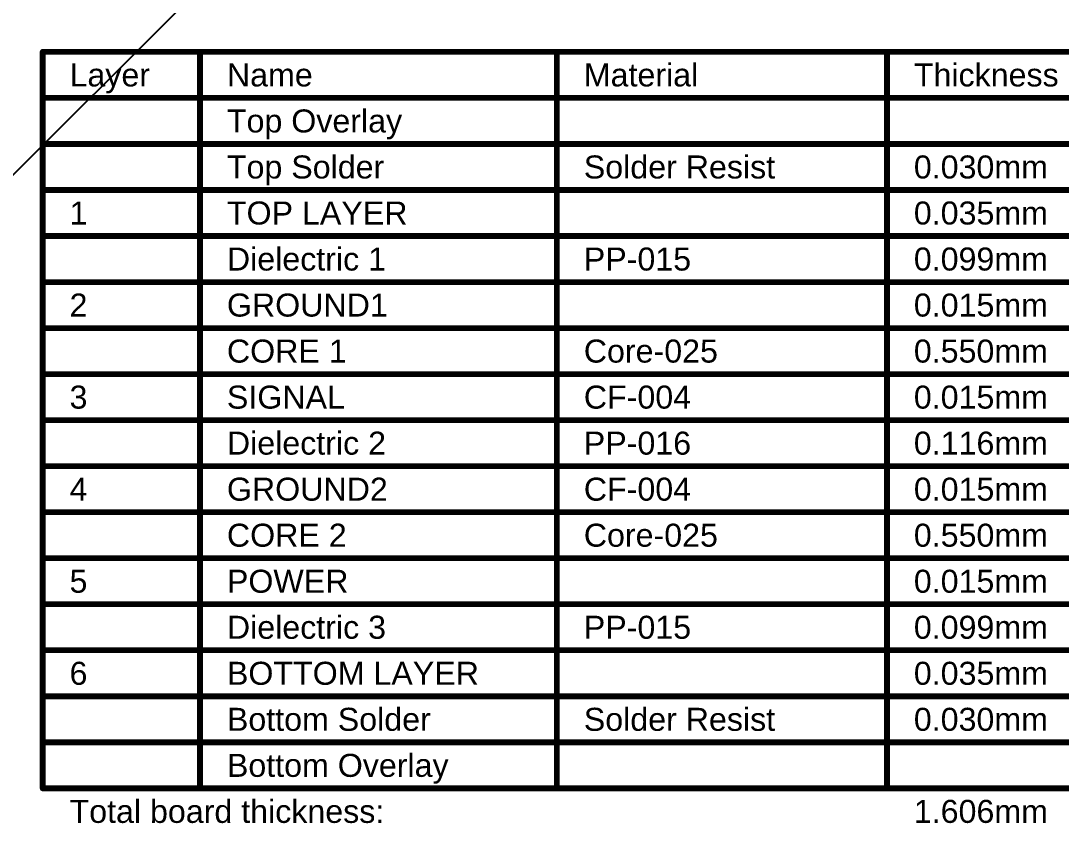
# Model space of a CAD drawing. Header units: inches. Extents: x -12 to 5355, y -7 to 5366.
# Drawn here: x 47.9 to 116.8, y 23.7 to 76.8 of the extents above; entities that cross this region are included whole.
import ezdxf

# ---------------------------------------------------------------- set-up
doc = ezdxf.new("R2010")
doc.units = ezdxf.units.IN
doc.layers.add('Bottom Solder', color=6, linetype='Continuous')
doc.layers.add('Fabrication', color=76, linetype='Continuous')
doc.styles.add('Arial', font='', dxfattribs={"height": 0.2})
doc.styles.get('Arial').set_extended_font_data('Arial')

# ---------------------------------------------------------------- blocks, each defined once
blk = doc.blocks.new('14_VSON__4_3__B_16')
at = {"layer": 'Bottom Solder'}
blk.add_line((-0.388, -2.258), (-5340.359, -5334.883), dxfattribs=at)

msp = doc.modelspace()

# ---------------------------------------------------------------- linework, layer by layer
at = {"layer": 'Fabrication'}
for points in [[(49.371, 74.752, 0.381, 0.381, 0), (164.657, 74.752, 0.381, 0.381, 0)], [(49.371, 25.984, 0.381, 0.381, 0), (49.371, 74.752, 0.381, 0.381, 0)], [(59.783, 25.984, 0.381, 0.381, 0), (59.783, 74.752, 0.381, 0.381, 0)], [(83.398, 25.984, 0.381, 0.381, 0), (83.398, 74.752, 0.381, 0.381, 0)], [(105.236, 25.984, 0.381, 0.381, 0), (105.236, 74.752, 0.381, 0.381, 0)], [(49.371, 71.704, 0.381, 0.381, 0), (164.657, 71.704, 0.381, 0.381, 0)], [(49.371, 68.656, 0.381, 0.381, 0), (59.783, 68.656, 0.381, 0.381, 0)], [(59.783, 68.656, 0.381, 0.381, 0), (83.398, 68.656, 0.381, 0.381, 0)], [(83.398, 68.656, 0.381, 0.381, 0), (105.236, 68.656, 0.381, 0.381, 0)], [(105.236, 68.656, 0.381, 0.381, 0), (121.742, 68.656, 0.381, 0.381, 0)], [(49.371, 65.608, 0.381, 0.381, 0), (59.783, 65.608, 0.381, 0.381, 0)], [(59.783, 65.608, 0.381, 0.381, 0), (83.398, 65.608, 0.381, 0.381, 0)], [(83.398, 65.608, 0.381, 0.381, 0), (105.236, 65.608, 0.381, 0.381, 0)], [(105.236, 65.608, 0.381, 0.381, 0), (121.742, 65.608, 0.381, 0.381, 0)], [(49.371, 62.56, 0.381, 0.381, 0), (59.783, 62.56, 0.381, 0.381, 0)], [(59.783, 62.56, 0.381, 0.381, 0), (83.398, 62.56, 0.381, 0.381, 0)], [(83.398, 62.56, 0.381, 0.381, 0), (105.236, 62.56, 0.381, 0.381, 0)], [(105.236, 62.56, 0.381, 0.381, 0), (121.742, 62.56, 0.381, 0.381, 0)], [(49.371, 59.512, 0.381, 0.381, 0), (59.783, 59.512, 0.381, 0.381, 0)], [(59.783, 59.512, 0.381, 0.381, 0), (83.398, 59.512, 0.381, 0.381, 0)], [(83.398, 59.512, 0.381, 0.381, 0), (105.236, 59.512, 0.381, 0.381, 0)], [(105.236, 59.512, 0.381, 0.381, 0), (121.742, 59.512, 0.381, 0.381, 0)], [(49.371, 56.464, 0.381, 0.381, 0), (59.783, 56.464, 0.381, 0.381, 0)], [(59.783, 56.464, 0.381, 0.381, 0), (83.398, 56.464, 0.381, 0.381, 0)], [(83.398, 56.464, 0.381, 0.381, 0), (105.236, 56.464, 0.381, 0.381, 0)], [(105.236, 56.464, 0.381, 0.381, 0), (121.742, 56.464, 0.381, 0.381, 0)], [(49.371, 53.416, 0.381, 0.381, 0), (59.783, 53.416, 0.381, 0.381, 0)], [(59.783, 53.416, 0.381, 0.381, 0), (83.398, 53.416, 0.381, 0.381, 0)], [(83.398, 53.416, 0.381, 0.381, 0), (105.236, 53.416, 0.381, 0.381, 0)], [(105.236, 53.416, 0.381, 0.381, 0), (121.742, 53.416, 0.381, 0.381, 0)], [(49.371, 50.368, 0.381, 0.381, 0), (59.783, 50.368, 0.381, 0.381, 0)], [(59.783, 50.368, 0.381, 0.381, 0), (83.398, 50.368, 0.381, 0.381, 0)], [(83.398, 50.368, 0.381, 0.381, 0), (105.236, 50.368, 0.381, 0.381, 0)], [(105.236, 50.368, 0.381, 0.381, 0), (121.742, 50.368, 0.381, 0.381, 0)], [(49.371, 47.32, 0.381, 0.381, 0), (59.783, 47.32, 0.381, 0.381, 0)], [(59.783, 47.32, 0.381, 0.381, 0), (83.398, 47.32, 0.381, 0.381, 0)], [(83.398, 47.32, 0.381, 0.381, 0), (105.236, 47.32, 0.381, 0.381, 0)], [(105.236, 47.32, 0.381, 0.381, 0), (121.742, 47.32, 0.381, 0.381, 0)], [(49.371, 44.272, 0.381, 0.381, 0), (59.783, 44.272, 0.381, 0.381, 0)], [(59.783, 44.272, 0.381, 0.381, 0), (83.398, 44.272, 0.381, 0.381, 0)], [(83.398, 44.272, 0.381, 0.381, 0), (105.236, 44.272, 0.381, 0.381, 0)], [(105.236, 44.272, 0.381, 0.381, 0), (121.742, 44.272, 0.381, 0.381, 0)], [(49.371, 41.224, 0.381, 0.381, 0), (59.783, 41.224, 0.381, 0.381, 0)], [(59.783, 41.224, 0.381, 0.381, 0), (83.398, 41.224, 0.381, 0.381, 0)], [(83.398, 41.224, 0.381, 0.381, 0), (105.236, 41.224, 0.381, 0.381, 0)], [(105.236, 41.224, 0.381, 0.381, 0), (121.742, 41.224, 0.381, 0.381, 0)], [(49.371, 38.176, 0.381, 0.381, 0), (59.783, 38.176, 0.381, 0.381, 0)], [(59.783, 38.176, 0.381, 0.381, 0), (83.398, 38.176, 0.381, 0.381, 0)], [(83.398, 38.176, 0.381, 0.381, 0), (105.236, 38.176, 0.381, 0.381, 0)], [(105.236, 38.176, 0.381, 0.381, 0), (121.742, 38.176, 0.381, 0.381, 0)], [(49.371, 35.128, 0.381, 0.381, 0), (59.783, 35.128, 0.381, 0.381, 0)], [(59.783, 35.128, 0.381, 0.381, 0), (83.398, 35.128, 0.381, 0.381, 0)], [(83.398, 35.128, 0.381, 0.381, 0), (105.236, 35.128, 0.381, 0.381, 0)], [(105.236, 35.128, 0.381, 0.381, 0), (121.742, 35.128, 0.381, 0.381, 0)], [(49.371, 32.08, 0.381, 0.381, 0), (59.783, 32.08, 0.381, 0.381, 0)], [(59.783, 32.08, 0.381, 0.381, 0), (83.398, 32.08, 0.381, 0.381, 0)], [(83.398, 32.08, 0.381, 0.381, 0), (105.236, 32.08, 0.381, 0.381, 0)], [(105.236, 32.08, 0.381, 0.381, 0), (121.742, 32.08, 0.381, 0.381, 0)], [(49.371, 29.032, 0.381, 0.381, 0), (59.783, 29.032, 0.381, 0.381, 0)], [(59.783, 29.032, 0.381, 0.381, 0), (83.398, 29.032, 0.381, 0.381, 0)], [(83.398, 29.032, 0.381, 0.381, 0), (105.236, 29.032, 0.381, 0.381, 0)], [(105.236, 29.032, 0.381, 0.381, 0), (121.742, 29.032, 0.381, 0.381, 0)], [(49.371, 25.984, 0.381, 0.381, 0), (59.783, 25.984, 0.381, 0.381, 0)], [(59.783, 25.984, 0.381, 0.381, 0), (83.398, 25.984, 0.381, 0.381, 0)], [(83.398, 25.984, 0.381, 0.381, 0), (105.236, 25.984, 0.381, 0.381, 0)], [(105.236, 25.984, 0.381, 0.381, 0), (121.742, 25.984, 0.381, 0.381, 0)]]:
    msp.add_lwpolyline(points, format="xyseb", dxfattribs=at)
for points in [[(49.276, 74.752, 0.191, 0.191, 1), (49.466, 74.752, 0.191, 0.191, 1)], [(49.276, 74.752, 0.191, 0.191, 1), (49.466, 74.752, 0.191, 0.191, 1)], [(59.688, 74.752, 0.191, 0.191, 1), (59.878, 74.752, 0.191, 0.191, 1)], [(83.303, 74.752, 0.191, 0.191, 1), (83.494, 74.752, 0.191, 0.191, 1)], [(105.141, 74.752, 0.191, 0.191, 1), (105.332, 74.752, 0.191, 0.191, 1)], [(49.276, 71.704, 0.191, 0.191, 1), (49.466, 71.704, 0.191, 0.191, 1)], [(49.276, 68.656, 0.191, 0.191, 1), (49.466, 68.656, 0.191, 0.191, 1)], [(59.688, 68.656, 0.191, 0.191, 1), (59.878, 68.656, 0.191, 0.191, 1)], [(59.688, 68.656, 0.191, 0.191, 1), (59.878, 68.656, 0.191, 0.191, 1)], [(83.303, 68.656, 0.191, 0.191, 1), (83.494, 68.656, 0.191, 0.191, 1)], [(83.303, 68.656, 0.191, 0.191, 1), (83.494, 68.656, 0.191, 0.191, 1)], [(105.141, 68.656, 0.191, 0.191, 1), (105.332, 68.656, 0.191, 0.191, 1)], [(105.141, 68.656, 0.191, 0.191, 1), (105.332, 68.656, 0.191, 0.191, 1)], [(49.276, 65.608, 0.191, 0.191, 1), (49.466, 65.608, 0.191, 0.191, 1)], [(59.688, 65.608, 0.191, 0.191, 1), (59.878, 65.608, 0.191, 0.191, 1)], [(59.688, 65.608, 0.191, 0.191, 1), (59.878, 65.608, 0.191, 0.191, 1)], [(83.303, 65.608, 0.191, 0.191, 1), (83.494, 65.608, 0.191, 0.191, 1)], [(83.303, 65.608, 0.191, 0.191, 1), (83.494, 65.608, 0.191, 0.191, 1)], [(105.141, 65.608, 0.191, 0.191, 1), (105.332, 65.608, 0.191, 0.191, 1)], [(105.141, 65.608, 0.191, 0.191, 1), (105.332, 65.608, 0.191, 0.191, 1)], [(49.276, 62.56, 0.191, 0.191, 1), (49.466, 62.56, 0.191, 0.191, 1)], [(59.688, 62.56, 0.191, 0.191, 1), (59.878, 62.56, 0.191, 0.191, 1)], [(59.688, 62.56, 0.191, 0.191, 1), (59.878, 62.56, 0.191, 0.191, 1)], [(83.303, 62.56, 0.191, 0.191, 1), (83.494, 62.56, 0.191, 0.191, 1)], [(83.303, 62.56, 0.191, 0.191, 1), (83.494, 62.56, 0.191, 0.191, 1)], [(105.141, 62.56, 0.191, 0.191, 1), (105.332, 62.56, 0.191, 0.191, 1)], [(105.141, 62.56, 0.191, 0.191, 1), (105.332, 62.56, 0.191, 0.191, 1)], [(49.276, 59.512, 0.191, 0.191, 1), (49.466, 59.512, 0.191, 0.191, 1)], [(59.688, 59.512, 0.191, 0.191, 1), (59.878, 59.512, 0.191, 0.191, 1)], [(59.688, 59.512, 0.191, 0.191, 1), (59.878, 59.512, 0.191, 0.191, 1)], [(83.303, 59.512, 0.191, 0.191, 1), (83.494, 59.512, 0.191, 0.191, 1)], [(83.303, 59.512, 0.191, 0.191, 1), (83.494, 59.512, 0.191, 0.191, 1)], [(105.141, 59.512, 0.191, 0.191, 1), (105.332, 59.512, 0.191, 0.191, 1)], [(105.141, 59.512, 0.191, 0.191, 1), (105.332, 59.512, 0.191, 0.191, 1)], [(49.276, 56.464, 0.191, 0.191, 1), (49.466, 56.464, 0.191, 0.191, 1)], [(59.688, 56.464, 0.191, 0.191, 1), (59.878, 56.464, 0.191, 0.191, 1)], [(59.688, 56.464, 0.191, 0.191, 1), (59.878, 56.464, 0.191, 0.191, 1)], [(83.303, 56.464, 0.191, 0.191, 1), (83.494, 56.464, 0.191, 0.191, 1)], [(83.303, 56.464, 0.191, 0.191, 1), (83.494, 56.464, 0.191, 0.191, 1)], [(105.141, 56.464, 0.191, 0.191, 1), (105.332, 56.464, 0.191, 0.191, 1)], [(105.141, 56.464, 0.191, 0.191, 1), (105.332, 56.464, 0.191, 0.191, 1)], [(49.276, 53.416, 0.191, 0.191, 1), (49.466, 53.416, 0.191, 0.191, 1)], [(59.688, 53.416, 0.191, 0.191, 1), (59.878, 53.416, 0.191, 0.191, 1)], [(59.688, 53.416, 0.191, 0.191, 1), (59.878, 53.416, 0.191, 0.191, 1)], [(83.303, 53.416, 0.191, 0.191, 1), (83.494, 53.416, 0.191, 0.191, 1)], [(83.303, 53.416, 0.191, 0.191, 1), (83.494, 53.416, 0.191, 0.191, 1)], [(105.141, 53.416, 0.191, 0.191, 1), (105.332, 53.416, 0.191, 0.191, 1)], [(105.141, 53.416, 0.191, 0.191, 1), (105.332, 53.416, 0.191, 0.191, 1)], [(49.276, 50.368, 0.191, 0.191, 1), (49.466, 50.368, 0.191, 0.191, 1)], [(59.688, 50.368, 0.191, 0.191, 1), (59.878, 50.368, 0.191, 0.191, 1)], [(59.688, 50.368, 0.191, 0.191, 1), (59.878, 50.368, 0.191, 0.191, 1)], [(83.303, 50.368, 0.191, 0.191, 1), (83.494, 50.368, 0.191, 0.191, 1)], [(83.303, 50.368, 0.191, 0.191, 1), (83.494, 50.368, 0.191, 0.191, 1)], [(105.141, 50.368, 0.191, 0.191, 1), (105.332, 50.368, 0.191, 0.191, 1)], [(105.141, 50.368, 0.191, 0.191, 1), (105.332, 50.368, 0.191, 0.191, 1)], [(49.276, 47.32, 0.191, 0.191, 1), (49.466, 47.32, 0.191, 0.191, 1)], [(59.688, 47.32, 0.191, 0.191, 1), (59.878, 47.32, 0.191, 0.191, 1)], [(59.688, 47.32, 0.191, 0.191, 1), (59.878, 47.32, 0.191, 0.191, 1)], [(83.303, 47.32, 0.191, 0.191, 1), (83.494, 47.32, 0.191, 0.191, 1)], [(83.303, 47.32, 0.191, 0.191, 1), (83.494, 47.32, 0.191, 0.191, 1)], [(105.141, 47.32, 0.191, 0.191, 1), (105.332, 47.32, 0.191, 0.191, 1)], [(105.141, 47.32, 0.191, 0.191, 1), (105.332, 47.32, 0.191, 0.191, 1)], [(49.276, 44.272, 0.191, 0.191, 1), (49.466, 44.272, 0.191, 0.191, 1)], [(59.688, 44.272, 0.191, 0.191, 1), (59.878, 44.272, 0.191, 0.191, 1)], [(59.688, 44.272, 0.191, 0.191, 1), (59.878, 44.272, 0.191, 0.191, 1)], [(83.303, 44.272, 0.191, 0.191, 1), (83.494, 44.272, 0.191, 0.191, 1)], [(83.303, 44.272, 0.191, 0.191, 1), (83.494, 44.272, 0.191, 0.191, 1)], [(105.141, 44.272, 0.191, 0.191, 1), (105.332, 44.272, 0.191, 0.191, 1)], [(105.141, 44.272, 0.191, 0.191, 1), (105.332, 44.272, 0.191, 0.191, 1)], [(49.276, 41.224, 0.191, 0.191, 1), (49.466, 41.224, 0.191, 0.191, 1)], [(59.688, 41.224, 0.191, 0.191, 1), (59.878, 41.224, 0.191, 0.191, 1)], [(59.688, 41.224, 0.191, 0.191, 1), (59.878, 41.224, 0.191, 0.191, 1)], [(83.303, 41.224, 0.191, 0.191, 1), (83.494, 41.224, 0.191, 0.191, 1)], [(83.303, 41.224, 0.191, 0.191, 1), (83.494, 41.224, 0.191, 0.191, 1)], [(105.141, 41.224, 0.191, 0.191, 1), (105.332, 41.224, 0.191, 0.191, 1)], [(105.141, 41.224, 0.191, 0.191, 1), (105.332, 41.224, 0.191, 0.191, 1)], [(49.276, 38.176, 0.191, 0.191, 1), (49.466, 38.176, 0.191, 0.191, 1)], [(59.688, 38.176, 0.191, 0.191, 1), (59.878, 38.176, 0.191, 0.191, 1)], [(59.688, 38.176, 0.191, 0.191, 1), (59.878, 38.176, 0.191, 0.191, 1)], [(83.303, 38.176, 0.191, 0.191, 1), (83.494, 38.176, 0.191, 0.191, 1)], [(83.303, 38.176, 0.191, 0.191, 1), (83.494, 38.176, 0.191, 0.191, 1)], [(105.141, 38.176, 0.191, 0.191, 1), (105.332, 38.176, 0.191, 0.191, 1)], [(105.141, 38.176, 0.191, 0.191, 1), (105.332, 38.176, 0.191, 0.191, 1)], [(49.276, 35.128, 0.191, 0.191, 1), (49.466, 35.128, 0.191, 0.191, 1)], [(59.688, 35.128, 0.191, 0.191, 1), (59.878, 35.128, 0.191, 0.191, 1)], [(59.688, 35.128, 0.191, 0.191, 1), (59.878, 35.128, 0.191, 0.191, 1)], [(83.303, 35.128, 0.191, 0.191, 1), (83.494, 35.128, 0.191, 0.191, 1)], [(83.303, 35.128, 0.191, 0.191, 1), (83.494, 35.128, 0.191, 0.191, 1)], [(105.141, 35.128, 0.191, 0.191, 1), (105.332, 35.128, 0.191, 0.191, 1)], [(105.141, 35.128, 0.191, 0.191, 1), (105.332, 35.128, 0.191, 0.191, 1)], [(49.276, 32.08, 0.191, 0.191, 1), (49.466, 32.08, 0.191, 0.191, 1)], [(59.688, 32.08, 0.191, 0.191, 1), (59.878, 32.08, 0.191, 0.191, 1)], [(59.688, 32.08, 0.191, 0.191, 1), (59.878, 32.08, 0.191, 0.191, 1)], [(83.303, 32.08, 0.191, 0.191, 1), (83.494, 32.08, 0.191, 0.191, 1)], [(83.303, 32.08, 0.191, 0.191, 1), (83.494, 32.08, 0.191, 0.191, 1)], [(105.141, 32.08, 0.191, 0.191, 1), (105.332, 32.08, 0.191, 0.191, 1)], [(105.141, 32.08, 0.191, 0.191, 1), (105.332, 32.08, 0.191, 0.191, 1)], [(49.276, 29.032, 0.191, 0.191, 1), (49.466, 29.032, 0.191, 0.191, 1)], [(59.688, 29.032, 0.191, 0.191, 1), (59.878, 29.032, 0.191, 0.191, 1)], [(59.688, 29.032, 0.191, 0.191, 1), (59.878, 29.032, 0.191, 0.191, 1)], [(83.303, 29.032, 0.191, 0.191, 1), (83.494, 29.032, 0.191, 0.191, 1)], [(83.303, 29.032, 0.191, 0.191, 1), (83.494, 29.032, 0.191, 0.191, 1)], [(105.141, 29.032, 0.191, 0.191, 1), (105.332, 29.032, 0.191, 0.191, 1)], [(105.141, 29.032, 0.191, 0.191, 1), (105.332, 29.032, 0.191, 0.191, 1)], [(49.276, 25.984, 0.191, 0.191, 1), (49.466, 25.984, 0.191, 0.191, 1)], [(49.276, 25.984, 0.191, 0.191, 1), (49.466, 25.984, 0.191, 0.191, 1)], [(59.688, 25.984, 0.191, 0.191, 1), (59.878, 25.984, 0.191, 0.191, 1)], [(59.688, 25.984, 0.191, 0.191, 1), (59.878, 25.984, 0.191, 0.191, 1)], [(59.688, 25.984, 0.191, 0.191, 1), (59.878, 25.984, 0.191, 0.191, 1)], [(83.303, 25.984, 0.191, 0.191, 1), (83.494, 25.984, 0.191, 0.191, 1)], [(83.303, 25.984, 0.191, 0.191, 1), (83.494, 25.984, 0.191, 0.191, 1)], [(83.303, 25.984, 0.191, 0.191, 1), (83.494, 25.984, 0.191, 0.191, 1)], [(105.141, 25.984, 0.191, 0.191, 1), (105.332, 25.984, 0.191, 0.191, 1)], [(105.141, 25.984, 0.191, 0.191, 1), (105.332, 25.984, 0.191, 0.191, 1)], [(105.141, 25.984, 0.191, 0.191, 1), (105.332, 25.984, 0.191, 0.191, 1)]]:
    msp.add_lwpolyline(points, format="xyseb", close=True, dxfattribs=at)

# ---------------------------------------------------------------- block references
at = {"rotation": 180}
msp.add_blockref('14_VSON__4_3__B_16', (14.224, 31.6), dxfattribs=at)

# ---------------------------------------------------------------- texts
at = {"layer": 'Fabrication', "style": 'Arial'}
for s, p in [('Layer', (51.149, 72.466)), ('Name', (61.561, 72.466)), ('Material', (85.176, 72.466)), ('Thickness', (107.014, 72.466)), ('Top Overlay', (61.561, 69.418)), ('Top Solder', (61.561, 66.37)), ('Solder Resist', (85.176, 66.37)), ('0.030mm', (107.014, 66.37)), ('1', (51.149, 63.322)), ('TOP LAYER', (61.561, 63.322)), ('0.035mm', (107.014, 63.322)), ('Dielectric 1', (61.561, 60.274)), ('PP-015', (85.176, 60.274)), ('0.099mm', (107.014, 60.274)), ('2', (51.149, 57.226)), ('GROUND1', (61.561, 57.226)), ('0.015mm', (107.014, 57.226)), ('CORE 1', (61.561, 54.178)), ('Core-025', (85.176, 54.178)), ('0.550mm', (107.014, 54.178)), ('3', (51.149, 51.13)), ('SIGNAL', (61.561, 51.13)), ('CF-004', (85.176, 51.13)), ('0.015mm', (107.014, 51.13)), ('Dielectric 2', (61.561, 48.082)), ('PP-016', (85.176, 48.082)), ('0.116mm', (107.014, 48.082)), ('4', (51.149, 45.034)), ('GROUND2', (61.561, 45.034)), ('CF-004', (85.176, 45.034)), ('0.015mm', (107.014, 45.034)), ('CORE 2', (61.561, 41.986)), ('Core-025', (85.176, 41.986)), ('0.550mm', (107.014, 41.986)), ('5', (51.149, 38.938)), ('POWER', (61.561, 38.938)), ('0.015mm', (107.014, 38.938)), ('Dielectric 3', (61.561, 35.89)), ('PP-015', (85.176, 35.89)), ('0.099mm', (107.014, 35.89)), ('6', (51.149, 32.842)), ('BOTTOM LAYER', (61.561, 32.842)), ('0.035mm', (107.014, 32.842)), ('Bottom Solder', (61.561, 29.794)), ('Solder Resist', (85.176, 29.794)), ('0.030mm', (107.014, 29.794)), ('Bottom Overlay', (61.561, 26.746)), ('Total board thickness:', (51.149, 23.698)), ('1.606mm', (107.014, 23.698))]:
    msp.add_text(s, height=1.524, dxfattribs=at).set_placement(p)

doc.saveas('drawing.dxf')
